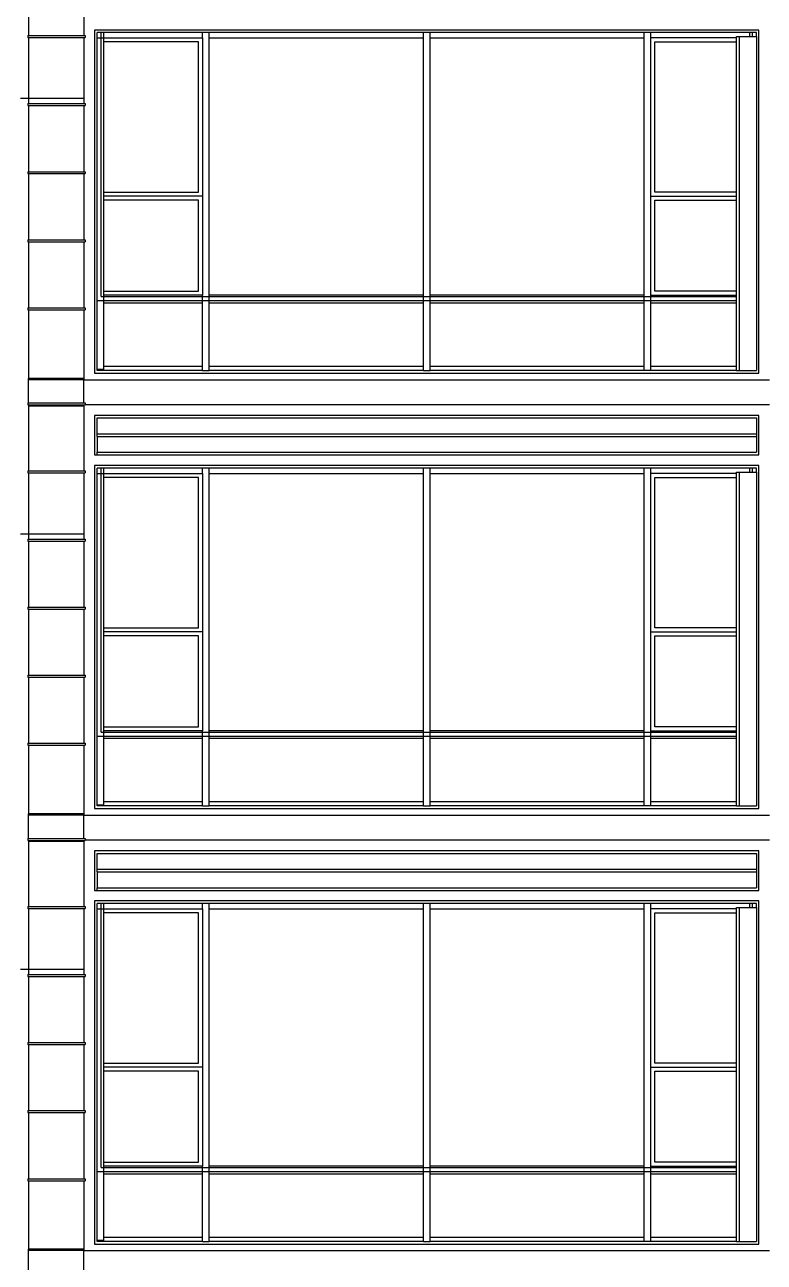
# Model space of a CAD drawing. Extents: x -311 to 61613, y 0 to 58400.
# Drawn here: x 47651 to 53260, y 13412 to 22790 of the extents above; entities that cross this region are included whole.
import ezdxf

# ---------------------------------------------------------------- set-up
doc = ezdxf.new("R2010")
doc.units = 0
doc.header["$LTSCALE"] = 1000
doc.header["$MEASUREMENT"] = 0
doc.layers.add('AD-AREA-OUTL', color=31, linetype='Continuous')

msp = doc.modelspace()

# ---------------------------------------------------------------- linework, layer by layer
at = {"layer": 'AD-AREA-OUTL', "color": 252}
for p, q in [((47679.7, 23200.1), (47679.7, 22708.4)), ((48099.9, 23200.1), (48099.9, 22708.4)), ((47674.4, 22708.4), (47679.7, 22708.4)), ((47674.4, 22708.4), (47674.4, 22693.4)), ((47679.7, 22708.4), (48099.9, 22708.4)), ((48099.9, 22708.4), (48109.8, 22708.4)), ((48109.8, 22708.4), (48109.8, 22693.4)), ((53219.8, 22750.1), (48180, 22750.1)), ((48180, 22750.1), (48180, 20150)), ((48199.7, 22690), (48199.7, 22730.1)), ((48229.7, 22730.1), (48199.7, 22730.1)), ((48249.8, 22730.1), (48229.7, 22730.1)), ((48229.7, 22690), (48229.7, 22730.1)), ((48249.8, 22690), (48249.8, 22730.1)), ((48999.8, 22730.1), (48249.8, 22730.1)), ((49049.9, 22730.1), (48999.8, 22730.1)), ((48999.8, 22690), (48999.8, 22730.1)), ((50674.8, 22730.1), (49049.9, 22730.1)), ((49049.9, 22690), (49049.9, 22730.1)), ((50724.9, 22730.1), (50674.8, 22730.1)), ((50674.8, 22690), (50674.8, 22730.1)), ((52349.8, 22730.1), (50724.9, 22730.1)), ((50724.9, 22690), (50724.9, 22730.1)), ((52349.8, 22690), (52349.8, 22730.1)), ((52399.9, 22730.1), (52349.8, 22730.1)), ((53149.9, 22730.1), (52399.9, 22730.1)), ((52399.9, 22690), (52399.9, 22730.1)), ((53049.7, 22690), (53049.7, 22700.1)), ((53049.7, 22700.1), (53069.8, 22700.1)), ((53069.8, 22700.1), (53149.9, 22700.1)), ((53069.8, 22700.1), (53069.8, 20170)), ((53170, 22730.1), (53149.9, 22730.1)), ((53149.9, 22700.1), (53149.9, 22730.1)), ((53149.9, 22700.1), (53170, 22700.1)), ((53200, 22730.1), (53170, 22730.1)), ((53170, 22700.1), (53170, 22730.1)), ((53170, 22700.1), (53200, 22700.1)), ((53200, 22700.1), (53200, 22730.1)), ((53200, 22700.1), (53200, 20170)), ((53219.8, 20150), (53219.8, 22750.1)), ((47674.4, 22693.4), (47679.7, 22693.4)), ((47679.7, 22693.4), (48099.9, 22693.4)), ((47679.7, 22693.4), (47679.7, 22230.1)), ((48099.9, 22693.4), (48109.8, 22693.4)), ((48099.9, 22693.4), (48099.9, 22230.1)), ((48199.7, 20700.1), (48199.7, 22690)), ((48199.7, 22690), (48229.7, 22690)), ((48229.7, 22690), (48249.8, 22690)), ((48229.7, 20730), (48229.7, 22690)), ((48249.8, 22660.1), (48249.8, 22690)), ((48249.8, 22690), (48999.8, 22690)), ((48249.8, 21520.1), (48249.8, 22660.1)), ((48969.8, 22660.1), (48249.8, 22660.1)), ((48969.8, 21520.1), (48969.8, 22660.1)), ((48999.8, 22690), (48999.8, 21490.1)), ((49049.9, 20740.1), (49049.9, 22690)), ((49049.9, 22690), (50674.8, 22690)), ((50674.8, 20740.1), (50674.8, 22690)), ((50724.9, 20740.1), (50724.9, 22690)), ((50724.9, 22690), (52349.8, 22690)), ((52349.8, 20740.1), (52349.8, 22690)), ((52399.9, 21490.1), (52399.9, 22690)), ((53049.7, 22690), (52399.9, 22690)), ((52429.9, 22660.1), (53049.7, 22660.1)), ((52429.9, 21520.1), (52429.9, 22660.1)), ((53049.7, 22660.1), (53049.7, 22690)), ((53049.7, 21520.1), (53049.7, 22660.1)), ((47679.7, 22230.1), (47619.7, 22230.1)), ((47679.7, 22230.1), (47679.7, 22192.6)), ((48099.9, 22230.1), (47679.7, 22230.1)), ((48099.9, 22230.1), (48099.9, 22192.6)), ((47674.4, 22192.6), (47679.7, 22192.6)), ((47674.4, 22192.6), (47674.4, 22177.6)), ((47674.4, 22177.6), (47679.7, 22177.6)), ((47679.7, 22192.6), (48099.9, 22192.6)), ((47679.7, 22177.6), (48099.9, 22177.6)), ((47679.7, 22177.6), (47679.7, 21676.7)), ((48099.9, 22192.6), (48109.8, 22192.6)), ((48099.9, 22177.6), (48109.8, 22177.6)), ((48099.9, 22177.6), (48099.9, 21676.7)), ((48109.8, 22192.6), (48109.8, 22177.6)), ((47674.4, 21676.7), (47679.7, 21676.7)), ((47674.4, 21676.7), (47674.4, 21661.7)), ((47679.7, 21676.7), (48099.9, 21676.7)), ((48099.9, 21676.7), (48109.8, 21676.7)), ((48109.8, 21676.7), (48109.8, 21661.7)), ((47674.4, 21661.7), (47679.7, 21661.7)), ((47679.7, 21661.7), (48099.9, 21661.7)), ((47679.7, 21661.7), (47679.7, 21160.9)), ((48099.9, 21661.7), (48109.8, 21661.7)), ((48099.9, 21661.7), (48099.9, 21160.9)), ((48249.8, 21490.1), (48249.8, 21520.1)), ((48249.8, 21520.1), (48969.8, 21520.1)), ((48249.8, 21460.1), (48249.8, 21490.1)), ((48999.8, 21490.1), (48249.8, 21490.1)), ((48999.8, 21490.1), (48999.8, 20740.1)), ((52399.9, 20740.1), (52399.9, 21490.1)), ((52399.9, 21490.1), (53049.7, 21490.1)), ((53049.7, 21520.1), (52429.9, 21520.1)), ((53049.7, 21490.1), (53049.7, 21520.1)), ((53049.7, 21460.1), (53049.7, 21490.1)), ((48249.8, 20770.1), (48249.8, 21460.1)), ((48969.8, 21460.1), (48249.8, 21460.1)), ((48969.8, 20770.1), (48969.8, 21460.1)), ((52429.9, 21460.1), (53049.7, 21460.1)), ((52429.9, 20770.1), (52429.9, 21460.1)), ((53049.7, 20770.1), (53049.7, 21460.1)), ((47674.4, 21160.9), (47679.7, 21160.9)), ((47674.4, 21160.9), (47674.4, 21145.9)), ((47674.4, 21145.9), (47679.7, 21145.9)), ((47679.7, 21160.9), (48099.9, 21160.9)), ((47679.7, 21145.9), (48099.9, 21145.9)), ((47679.7, 21145.9), (47679.7, 20645.1)), ((48099.9, 21160.9), (48109.8, 21160.9)), ((48099.9, 21145.9), (48109.8, 21145.9)), ((48099.9, 21145.9), (48099.9, 20645.1)), ((48109.8, 21160.9), (48109.8, 21145.9)), ((48229.7, 20730), (48249.8, 20730)), ((48249.8, 20740.1), (48249.8, 20770.1)), ((48249.8, 20770.1), (48969.8, 20770.1)), ((48249.8, 20730), (48249.8, 20740.1)), ((48999.8, 20740.1), (48249.8, 20740.1)), ((48249.8, 20700.1), (48249.8, 20730)), ((48249.8, 20730), (48999.8, 20730)), ((48999.8, 20730), (48999.8, 20740.1)), ((48999.8, 20700.1), (48999.8, 20730)), ((48999.8, 20730), (49049.9, 20730)), ((49049.9, 20730), (49049.9, 20740.1)), ((50674.8, 20740.1), (49049.9, 20740.1)), ((49049.9, 20700.1), (49049.9, 20730)), ((49049.9, 20730), (50674.8, 20730)), ((50674.8, 20730), (50674.8, 20740.1)), ((50674.8, 20700.1), (50674.8, 20730)), ((50674.8, 20730), (50724.9, 20730)), ((50724.9, 20730), (50724.9, 20740.1)), ((52349.8, 20740.1), (50724.9, 20740.1)), ((50724.9, 20730), (52349.8, 20730)), ((50724.9, 20700.1), (50724.9, 20730)), ((52349.8, 20730), (52349.8, 20740.1)), ((52349.8, 20730), (52399.9, 20730)), ((52349.8, 20700.1), (52349.8, 20730)), ((52399.9, 20730), (52399.9, 20740.1)), ((52399.9, 20740.1), (53049.7, 20740.1)), ((52399.9, 20730), (53049.7, 20730)), ((52399.9, 20700.1), (52399.9, 20730)), ((53049.7, 20770.1), (52429.9, 20770.1)), ((53049.7, 20740.1), (53049.7, 20770.1)), ((53049.7, 20730), (53049.7, 20740.1)), ((53049.7, 20700.1), (53049.7, 20730)), ((47674.4, 20645.1), (47679.7, 20645.1)), ((47674.4, 20645.1), (47674.4, 20630.1)), ((47679.7, 20645.1), (48099.9, 20645.1)), ((48099.9, 20645.1), (48109.8, 20645.1)), ((48109.8, 20645.1), (48109.8, 20630.1)), ((48199.7, 20176.4), (48199.7, 20700.1)), ((48199.7, 20700.1), (48249.8, 20700.1)), ((48249.8, 20680.1), (48249.8, 20700.1)), ((48249.8, 20700.1), (48999.8, 20700.1)), ((48249.8, 20200.1), (48249.8, 20680.1)), ((48999.8, 20680.1), (48249.8, 20680.1)), ((48999.8, 20680.1), (48999.8, 20700.1)), ((48999.8, 20700.1), (49049.9, 20700.1)), ((48999.8, 20200.1), (48999.8, 20680.1)), ((49049.9, 20680.1), (49049.9, 20700.1)), ((49049.9, 20700.1), (50674.8, 20700.1)), ((49049.9, 20200.1), (49049.9, 20680.1)), ((50674.8, 20680.1), (49049.9, 20680.1)), ((50674.8, 20680.1), (50674.8, 20700.1)), ((50674.8, 20700.1), (50724.9, 20700.1)), ((50674.8, 20200.1), (50674.8, 20680.1)), ((50724.9, 20700.1), (52349.8, 20700.1)), ((50724.9, 20680.1), (50724.9, 20700.1)), ((50724.9, 20200.1), (50724.9, 20680.1)), ((52349.8, 20680.1), (50724.9, 20680.1)), ((52349.8, 20700.1), (52399.9, 20700.1)), ((52349.8, 20680.1), (52349.8, 20700.1)), ((52349.8, 20200.1), (52349.8, 20680.1)), ((52399.9, 20700.1), (53049.7, 20700.1)), ((52399.9, 20680.1), (52399.9, 20700.1)), ((52399.9, 20200.1), (52399.9, 20680.1)), ((53049.7, 20680.1), (52399.9, 20680.1)), ((53049.7, 20680.1), (53049.7, 20700.1)), ((53049.7, 20200.1), (53049.7, 20680.1)), ((47674.4, 20630.1), (47679.7, 20630.1)), ((47679.7, 20630.1), (48099.9, 20630.1)), ((47679.7, 20630.1), (47679.7, 20110)), ((48099.9, 20630.1), (48109.8, 20630.1)), ((48099.9, 20630.1), (48099.9, 20110)), ((48199.7, 20170), (48199.7, 20176.4)), ((48249.8, 20176.4), (48199.7, 20176.4)), ((48249.8, 20170), (48199.7, 20170)), ((48249.8, 20176.4), (48249.8, 20200.1)), ((48999.8, 20200.1), (48249.8, 20200.1)), ((48249.8, 20170), (48249.8, 20176.4)), ((48999.8, 20170), (48249.8, 20170)), ((48999.8, 20170), (48999.8, 20200.1)), ((48999.8, 20170), (49049.9, 20170)), ((49049.9, 20170), (49049.9, 20200.1)), ((50674.8, 20200.1), (49049.9, 20200.1)), ((50674.8, 20170), (49049.9, 20170)), ((50674.8, 20170), (50674.8, 20200.1)), ((50674.8, 20170), (50724.9, 20170)), ((50724.9, 20170), (50724.9, 20200.1)), ((52349.8, 20200.1), (50724.9, 20200.1)), ((52349.8, 20170), (50724.9, 20170)), ((52349.8, 20170), (52349.8, 20200.1)), ((52399.9, 20170), (52349.8, 20170)), ((52399.9, 20170), (52399.9, 20200.1)), ((53049.7, 20200.1), (52399.9, 20200.1)), ((53049.7, 20170), (52399.9, 20170)), ((53049.7, 20170), (53049.7, 20200.1)), ((53049.7, 20170), (53069.8, 20170)), ((53069.8, 20170), (53200, 20170)), ((48090, 20110), (47679.7, 20110)), ((47679.7, 20100.1), (47679.7, 20110)), ((48090, 20100.1), (47679.7, 20100.1)), ((47679.7, 19924.2), (47679.7, 20100.1)), ((48099.9, 20110), (48090, 20110)), ((48090, 20100.1), (48090, 20110)), ((48099.9, 20100.1), (48090, 20100.1)), ((48099.9, 20110), (48099.9, 20100.1)), ((48099.9, 20100.1), (53299.8, 20100.1)), ((48099.9, 19924.2), (48099.9, 20100.1)), ((48180, 20150), (53219.8, 20150)), ((47674.4, 19924.2), (47679.7, 19924.2)), ((47674.4, 19924.2), (47674.4, 19909.2)), ((47674.4, 19909.2), (47679.7, 19909.2)), ((47679.7, 19924.2), (48099.9, 19924.2)), ((47679.7, 19909.2), (48090, 19909.2)), ((47679.7, 19909.2), (47679.7, 19900.1)), ((47679.7, 19900.1), (47679.7, 19408.4)), ((48090, 19900.1), (47679.7, 19900.1)), ((48090, 19909.2), (48090, 19900.1)), ((48090, 19909.2), (48099.9, 19909.2)), ((48099.9, 19900.1), (48090, 19900.1)), ((48099.9, 19924.2), (48109.8, 19924.2)), ((48099.9, 19909.2), (48109.8, 19909.2)), ((48099.9, 19900.1), (48099.9, 19909.2)), ((48099.9, 19900.1), (48099.9, 19408.4)), ((48109.8, 19924.2), (48109.8, 19910)), ((48109.8, 19910), (48109.8, 19909.2)), ((53299.8, 19910), (48109.8, 19910)), ((48180, 19830), (48180, 19530)), ((53219.8, 19830), (48180, 19830)), ((48199.7, 19690.1), (48199.7, 19810.1)), ((48199.7, 19810.1), (53200, 19810.1)), ((53200, 19810.1), (53200, 19690.1)), ((53219.8, 19530), (53219.8, 19830)), ((48199.7, 19670.1), (48199.7, 19690.1)), ((48199.7, 19690.1), (53200, 19690.1)), ((48199.7, 19670.1), (48199.7, 19550)), ((48199.7, 19670.1), (53200, 19670.1)), ((53200, 19690.1), (53200, 19670.1)), ((53200, 19670.1), (53200, 19550)), ((48180, 19530), (48199.7, 19530)), ((48199.7, 19550), (53200, 19550)), ((48199.7, 19530), (48199.7, 19550)), ((48199.7, 19530), (53219.8, 19530)), ((53219.8, 19450.1), (48180, 19450.1)), ((48180, 19450.1), (48180, 16850)), ((48199.7, 19390.1), (48199.7, 19430.1)), ((48229.7, 19430.1), (48199.7, 19430.1)), ((48249.8, 19430.1), (48229.7, 19430.1)), ((48229.7, 19390.1), (48229.7, 19430.1)), ((48249.8, 19390.1), (48249.8, 19430.1)), ((48999.8, 19430.1), (48249.8, 19430.1)), ((49049.9, 19430.1), (48999.8, 19430.1)), ((48999.8, 19390.1), (48999.8, 19430.1)), ((50674.8, 19430.1), (49049.9, 19430.1)), ((49049.9, 19390.1), (49049.9, 19430.1)), ((50724.9, 19430.1), (50674.8, 19430.1)), ((50674.8, 19390.1), (50674.8, 19430.1)), ((52349.8, 19430.1), (50724.9, 19430.1)), ((50724.9, 19390.1), (50724.9, 19430.1)), ((52349.8, 19390.1), (52349.8, 19430.1)), ((52399.9, 19430.1), (52349.8, 19430.1)), ((53149.9, 19430.1), (52399.9, 19430.1)), ((52399.9, 19390.1), (52399.9, 19430.1)), ((53170, 19430.1), (53149.9, 19430.1)), ((53149.9, 19400), (53149.9, 19430.1)), ((53200, 19430.1), (53170, 19430.1)), ((53170, 19400), (53170, 19430.1)), ((53200, 19400), (53200, 19430.1)), ((53219.8, 16850), (53219.8, 19450.1)), ((47674.4, 19408.4), (47679.7, 19408.4)), ((47674.4, 19408.4), (47674.4, 19393.4)), ((47674.4, 19393.4), (47679.7, 19393.4)), ((47679.7, 19408.4), (48099.9, 19408.4)), ((47679.7, 19393.4), (48099.9, 19393.4)), ((47679.7, 19393.4), (47679.7, 18930.1)), ((48099.9, 19408.4), (48109.8, 19408.4)), ((48099.9, 19393.4), (48109.8, 19393.4)), ((48099.9, 19393.4), (48099.9, 18930.1)), ((48109.8, 19408.4), (48109.8, 19393.4)), ((48199.7, 17400.1), (48199.7, 19390.1)), ((48199.7, 19390.1), (48229.7, 19390.1)), ((48229.7, 19390.1), (48249.8, 19390.1)), ((48229.7, 17430), (48229.7, 19390.1)), ((48249.8, 19360.1), (48249.8, 19390.1)), ((48249.8, 19390.1), (48999.8, 19390.1)), ((48249.8, 18220.1), (48249.8, 19360.1)), ((48969.8, 19360.1), (48249.8, 19360.1)), ((48969.8, 18220.1), (48969.8, 19360.1)), ((48999.8, 19390.1), (48999.8, 18190)), ((49049.9, 17440), (49049.9, 19390.1)), ((49049.9, 19390.1), (50674.8, 19390.1)), ((50674.8, 17440), (50674.8, 19390.1)), ((50724.9, 17440), (50724.9, 19390.1)), ((50724.9, 19390.1), (52349.8, 19390.1)), ((52349.8, 17440), (52349.8, 19390.1)), ((52399.9, 18190), (52399.9, 19390.1)), ((53049.7, 19390.1), (52399.9, 19390.1)), ((52429.9, 19360.1), (53049.7, 19360.1)), ((52429.9, 18220.1), (52429.9, 19360.1)), ((53049.7, 19390.1), (53049.7, 19400)), ((53049.7, 19400), (53069.8, 19400)), ((53049.7, 19360.1), (53049.7, 19390.1)), ((53049.7, 18220.1), (53049.7, 19360.1)), ((53069.8, 19400), (53149.9, 19400)), ((53069.8, 19400), (53069.8, 16870)), ((53149.9, 19400), (53170, 19400)), ((53170, 19400), (53200, 19400)), ((53200, 19400), (53200, 16870)), ((47679.7, 18930.1), (47619.7, 18930.1)), ((47674.4, 18892.6), (47679.7, 18892.6)), ((47674.4, 18892.6), (47674.4, 18877.5)), ((47674.4, 18877.5), (47679.7, 18877.5)), ((47679.7, 18930.1), (47679.7, 18892.6)), ((48099.9, 18930.1), (47679.7, 18930.1)), ((47679.7, 18892.6), (48099.9, 18892.6)), ((47679.7, 18877.5), (48099.9, 18877.5)), ((47679.7, 18877.5), (47679.7, 18376.7)), ((48099.9, 18930.1), (48099.9, 18892.6)), ((48099.9, 18892.6), (48109.8, 18892.6)), ((48099.9, 18877.5), (48109.8, 18877.5)), ((48099.9, 18877.5), (48099.9, 18376.7)), ((48109.8, 18892.6), (48109.8, 18877.5)), ((47674.4, 18376.7), (47679.7, 18376.7)), ((47674.4, 18376.7), (47674.4, 18361.7)), ((47674.4, 18361.7), (47679.7, 18361.7)), ((47679.7, 18376.7), (48099.9, 18376.7)), ((47679.7, 18361.7), (48099.9, 18361.7)), ((47679.7, 18361.7), (47679.7, 17860.9)), ((48099.9, 18376.7), (48109.8, 18376.7)), ((48099.9, 18361.7), (48109.8, 18361.7)), ((48099.9, 18361.7), (48099.9, 17860.9)), ((48109.8, 18376.7), (48109.8, 18361.7)), ((48249.8, 18190), (48249.8, 18220.1)), ((48249.8, 18220.1), (48969.8, 18220.1)), ((53049.7, 18220.1), (52429.9, 18220.1)), ((53049.7, 18190), (53049.7, 18220.1)), ((48249.8, 18160.1), (48249.8, 18190)), ((48999.8, 18190), (48249.8, 18190)), ((48249.8, 17470.1), (48249.8, 18160.1)), ((48969.8, 18160.1), (48249.8, 18160.1)), ((48969.8, 17470.1), (48969.8, 18160.1)), ((48999.8, 18190), (48999.8, 17440)), ((52399.9, 17440), (52399.9, 18190)), ((52399.9, 18190), (53049.7, 18190)), ((52429.9, 18160.1), (53049.7, 18160.1)), ((52429.9, 17470.1), (52429.9, 18160.1)), ((53049.7, 18160.1), (53049.7, 18190)), ((53049.7, 17470.1), (53049.7, 18160.1)), ((47674.4, 17860.9), (47679.7, 17860.9)), ((47674.4, 17860.9), (47674.4, 17845.9)), ((47674.4, 17845.9), (47679.7, 17845.9)), ((47679.7, 17860.9), (48099.9, 17860.9)), ((47679.7, 17845.9), (48099.9, 17845.9)), ((47679.7, 17845.9), (47679.7, 17345)), ((48099.9, 17860.9), (48109.8, 17860.9)), ((48099.9, 17845.9), (48109.8, 17845.9)), ((48099.9, 17845.9), (48099.9, 17345)), ((48109.8, 17860.9), (48109.8, 17845.9)), ((48249.8, 17440), (48249.8, 17470.1)), ((48249.8, 17470.1), (48969.8, 17470.1)), ((53049.7, 17470.1), (52429.9, 17470.1)), ((53049.7, 17440), (53049.7, 17470.1)), ((48199.7, 16876.4), (48199.7, 17400.1)), ((48199.7, 17400.1), (48249.8, 17400.1)), ((48229.7, 17430), (48249.8, 17430)), ((48249.8, 17430), (48249.8, 17440)), ((48999.8, 17440), (48249.8, 17440)), ((48249.8, 17400.1), (48249.8, 17430)), ((48249.8, 17430), (48999.8, 17430)), ((48249.8, 17380.1), (48249.8, 17400.1)), ((48249.8, 17400.1), (48999.8, 17400.1)), ((48249.8, 16900), (48249.8, 17380.1)), ((48999.8, 17380.1), (48249.8, 17380.1)), ((48999.8, 17430), (48999.8, 17440)), ((48999.8, 17400.1), (48999.8, 17430)), ((48999.8, 17430), (49049.9, 17430)), ((48999.8, 17380.1), (48999.8, 17400.1)), ((48999.8, 17400.1), (49049.9, 17400.1)), ((48999.8, 16900), (48999.8, 17380.1)), ((49049.9, 17430), (49049.9, 17440)), ((50674.8, 17440), (49049.9, 17440)), ((49049.9, 17400.1), (49049.9, 17430)), ((49049.9, 17430), (50674.8, 17430)), ((49049.9, 17380.1), (49049.9, 17400.1)), ((49049.9, 17400.1), (50674.8, 17400.1)), ((49049.9, 16900), (49049.9, 17380.1)), ((50674.8, 17380.1), (49049.9, 17380.1)), ((50674.8, 17430), (50674.8, 17440)), ((50674.8, 17400.1), (50674.8, 17430)), ((50674.8, 17430), (50724.9, 17430)), ((50674.8, 17380.1), (50674.8, 17400.1)), ((50674.8, 17400.1), (50724.9, 17400.1)), ((50674.8, 16900), (50674.8, 17380.1)), ((50724.9, 17430), (50724.9, 17440)), ((52349.8, 17440), (50724.9, 17440)), ((50724.9, 17430), (52349.8, 17430)), ((50724.9, 17400.1), (50724.9, 17430)), ((50724.9, 17400.1), (52349.8, 17400.1)), ((50724.9, 17380.1), (50724.9, 17400.1)), ((50724.9, 16900), (50724.9, 17380.1)), ((52349.8, 17380.1), (50724.9, 17380.1)), ((52349.8, 17430), (52349.8, 17440)), ((52349.8, 17430), (52399.9, 17430)), ((52349.8, 17400.1), (52349.8, 17430)), ((52349.8, 17400.1), (52399.9, 17400.1)), ((52349.8, 17380.1), (52349.8, 17400.1)), ((52349.8, 16900), (52349.8, 17380.1)), ((52399.9, 17430), (52399.9, 17440)), ((52399.9, 17440), (53049.7, 17440)), ((52399.9, 17430), (53049.7, 17430)), ((52399.9, 17400.1), (52399.9, 17430)), ((52399.9, 17400.1), (53049.7, 17400.1)), ((52399.9, 17380.1), (52399.9, 17400.1)), ((52399.9, 16900), (52399.9, 17380.1)), ((53049.7, 17380.1), (52399.9, 17380.1)), ((53049.7, 17430), (53049.7, 17440)), ((53049.7, 17400.1), (53049.7, 17430)), ((53049.7, 17380.1), (53049.7, 17400.1)), ((53049.7, 16900), (53049.7, 17380.1)), ((47674.4, 17345), (47679.7, 17345)), ((47674.4, 17345), (47674.4, 17330)), ((47674.4, 17330), (47679.7, 17330)), ((47679.7, 17345), (48099.9, 17345)), ((47679.7, 17330), (48099.9, 17330)), ((47679.7, 17330), (47679.7, 16810)), ((48099.9, 17345), (48109.8, 17345)), ((48099.9, 17330), (48109.8, 17330)), ((48099.9, 17330), (48099.9, 16810)), ((48109.8, 17345), (48109.8, 17330)), ((48249.8, 16876.4), (48249.8, 16900)), ((48999.8, 16900), (48249.8, 16900)), ((48999.8, 16870), (48999.8, 16900)), ((49049.9, 16870), (49049.9, 16900)), ((50674.8, 16900), (49049.9, 16900)), ((50674.8, 16870), (50674.8, 16900)), ((50724.9, 16870), (50724.9, 16900)), ((52349.8, 16900), (50724.9, 16900)), ((52349.8, 16870), (52349.8, 16900)), ((52399.9, 16870), (52399.9, 16900)), ((53049.7, 16900), (52399.9, 16900)), ((53049.7, 16870), (53049.7, 16900)), ((48090, 16810), (47679.7, 16810)), ((47679.7, 16800.1), (47679.7, 16810)), ((48090, 16800.1), (47679.7, 16800.1)), ((47679.7, 16624.2), (47679.7, 16800.1)), ((48099.9, 16810), (48090, 16810)), ((48090, 16800.1), (48090, 16810)), ((48099.9, 16800.1), (48090, 16800.1)), ((48099.9, 16810), (48099.9, 16800.1)), ((48099.9, 16800.1), (53299.8, 16800.1)), ((48099.9, 16624.2), (48099.9, 16800.1)), ((48180, 16850), (53219.8, 16850)), ((48199.7, 16870), (48199.7, 16876.4)), ((48249.8, 16876.4), (48199.7, 16876.4)), ((48249.8, 16870), (48199.7, 16870)), ((48249.8, 16870), (48249.8, 16876.4)), ((48999.8, 16870), (48249.8, 16870)), ((48999.8, 16870), (49049.9, 16870)), ((50674.8, 16870), (49049.9, 16870)), ((50674.8, 16870), (50724.9, 16870)), ((52349.8, 16870), (50724.9, 16870)), ((52399.9, 16870), (52349.8, 16870)), ((53049.7, 16870), (52399.9, 16870)), ((53049.7, 16870), (53069.8, 16870)), ((53069.8, 16870), (53200, 16870)), ((47674.4, 16624.2), (47679.7, 16624.2)), ((47674.4, 16624.2), (47674.4, 16609.2)), ((47674.4, 16609.2), (47679.7, 16609.2)), ((47679.7, 16624.2), (48099.9, 16624.2)), ((47679.7, 16609.2), (48090, 16609.2)), ((47679.7, 16609.2), (47679.7, 16600)), ((47679.7, 16600), (47679.7, 16108.4)), ((48090, 16600), (47679.7, 16600)), ((48090, 16609.2), (48090, 16600)), ((48090, 16609.2), (48099.9, 16609.2)), ((48099.9, 16600), (48090, 16600)), ((48099.9, 16624.2), (48109.8, 16624.2)), ((48099.9, 16609.2), (48109.8, 16609.2)), ((48099.9, 16600), (48099.9, 16609.2)), ((48099.9, 16600), (48099.9, 16108.4)), ((48109.8, 16624.2), (48109.8, 16610.1)), ((48109.8, 16610.1), (48109.8, 16609.2)), ((53299.8, 16610.1), (48109.8, 16610.1)), ((48180, 16530), (48180, 16230)), ((53219.8, 16530), (48180, 16530)), ((48199.7, 16390.1), (48199.7, 16510)), ((48199.7, 16510), (53200, 16510)), ((53200, 16510), (53200, 16390.1)), ((53219.8, 16230), (53219.8, 16530)), ((48199.7, 16370.1), (48199.7, 16390.1)), ((48199.7, 16390.1), (53200, 16390.1)), ((48199.7, 16370.1), (48199.7, 16250)), ((48199.7, 16370.1), (53200, 16370.1)), ((53200, 16390.1), (53200, 16370.1)), ((53200, 16370.1), (53200, 16250)), ((48180, 16230), (48199.7, 16230)), ((48199.7, 16250), (53200, 16250)), ((48199.7, 16230), (48199.7, 16250)), ((48199.7, 16230), (53219.8, 16230)), ((53219.8, 16150), (48180, 16150)), ((48180, 16150), (48180, 13550)), ((53219.8, 13550), (53219.8, 16150)), ((47674.4, 16108.4), (47679.7, 16108.4)), ((47674.4, 16108.4), (47674.4, 16093.4)), ((47674.4, 16093.4), (47679.7, 16093.4)), ((47679.7, 16108.4), (48099.9, 16108.4)), ((47679.7, 16093.4), (48099.9, 16093.4)), ((47679.7, 16093.4), (47679.7, 15630)), ((48099.9, 16108.4), (48109.8, 16108.4)), ((48099.9, 16093.4), (48109.8, 16093.4)), ((48099.9, 16093.4), (48099.9, 15630)), ((48109.8, 16108.4), (48109.8, 16093.4)), ((48199.7, 16090.1), (48199.7, 16130)), ((48229.7, 16130), (48199.7, 16130)), ((48199.7, 14100), (48199.7, 16090.1)), ((48199.7, 16090.1), (48229.7, 16090.1)), ((48249.8, 16130), (48229.7, 16130)), ((48229.7, 16090.1), (48229.7, 16130)), ((48229.7, 16090.1), (48249.8, 16090.1)), ((48229.7, 14130.1), (48229.7, 16090.1)), ((48249.8, 16090.1), (48249.8, 16130)), ((48999.8, 16130), (48249.8, 16130)), ((48249.8, 16060), (48249.8, 16090.1)), ((48249.8, 16090.1), (48999.8, 16090.1)), ((48249.8, 14920), (48249.8, 16060)), ((48969.8, 16060), (48249.8, 16060)), ((48969.8, 14920), (48969.8, 16060)), ((49049.9, 16130), (48999.8, 16130)), ((48999.8, 16090.1), (48999.8, 16130)), ((48999.8, 16090.1), (48999.8, 14890)), ((50674.8, 16130.1), (49049.9, 16130)), ((49049.9, 16090.1), (49049.9, 16130)), ((49049.9, 14140), (49049.9, 16090.1)), ((49049.9, 16090.1), (50674.8, 16090.1)), ((50724.9, 16130.1), (50674.8, 16130.1)), ((50674.8, 16090.1), (50674.8, 16130.1)), ((50674.8, 14140), (50674.8, 16090.1)), ((52349.8, 16130.1), (50724.9, 16130.1)), ((50724.9, 16090.1), (50724.9, 16130.1)), ((50724.9, 14140), (50724.9, 16090.1)), ((50724.9, 16090.1), (52349.8, 16090.1)), ((52349.8, 16090.1), (52349.8, 16130.1)), ((52399.9, 16130.1), (52349.8, 16130.1)), ((52349.8, 14140), (52349.8, 16090.1)), ((53149.9, 16130.1), (52399.9, 16130.1)), ((52399.9, 16090.1), (52399.9, 16130.1)), ((52399.9, 14890), (52399.9, 16090.1)), ((53049.7, 16090.1), (52399.9, 16090.1)), ((52429.9, 16060), (53049.7, 16060)), ((52429.9, 14920), (52429.9, 16060)), ((53049.7, 16090.1), (53049.7, 16100)), ((53049.7, 16100), (53069.8, 16100)), ((53049.7, 16060), (53049.7, 16090.1)), ((53049.7, 14920), (53049.7, 16060)), ((53069.8, 16100), (53149.9, 16100)), ((53069.8, 16100), (53069.8, 13570.1)), ((53170, 16130.1), (53149.9, 16130.1)), ((53149.9, 16100), (53149.9, 16130.1)), ((53149.9, 16100), (53170, 16100)), ((53200, 16130.1), (53170, 16130.1)), ((53170, 16100), (53170, 16130.1)), ((53170, 16100), (53200, 16100)), ((53200, 16100), (53200, 16130.1)), ((53200, 16100), (53200, 13570.1)), ((47679.7, 15630), (47619.7, 15630)), ((47674.4, 15592.5), (47679.7, 15592.5)), ((47674.4, 15592.5), (47674.4, 15577.5)), ((47674.4, 15577.5), (47679.7, 15577.5)), ((47679.7, 15630), (47679.7, 15592.5)), ((48099.9, 15630), (47679.7, 15630)), ((47679.7, 15592.5), (48099.9, 15592.5)), ((47679.7, 15577.5), (48099.9, 15577.5)), ((47679.7, 15577.5), (47679.7, 15076.7)), ((48099.9, 15630), (48099.9, 15592.5)), ((48099.9, 15592.5), (48109.8, 15592.5)), ((48099.9, 15577.5), (48109.8, 15577.5)), ((48099.9, 15577.5), (48099.9, 15076.7)), ((48109.8, 15592.5), (48109.8, 15577.5)), ((47674.4, 15076.7), (47679.7, 15076.7)), ((47674.4, 15076.7), (47674.4, 15061.7)), ((47674.4, 15061.7), (47679.7, 15061.7)), ((47679.7, 15076.7), (48099.9, 15076.7)), ((47679.7, 15061.7), (48099.9, 15061.7)), ((47679.7, 15061.7), (47679.7, 14560.9)), ((48099.9, 15076.7), (48109.8, 15076.7)), ((48099.9, 15061.7), (48109.8, 15061.7)), ((48099.9, 15061.7), (48099.9, 14560.9)), ((48109.8, 15076.7), (48109.8, 15061.7)), ((48249.8, 14890), (48249.8, 14920)), ((48249.8, 14920), (48969.8, 14920)), ((53049.7, 14920), (52429.9, 14920)), ((53049.7, 14890), (53049.7, 14920)), ((48249.8, 14860.1), (48249.8, 14890)), ((48999.8, 14890), (48249.8, 14890)), ((48249.8, 14170.1), (48249.8, 14860.1)), ((48969.8, 14860.1), (48249.8, 14860.1)), ((48969.8, 14170.1), (48969.8, 14860.1)), ((48999.8, 14890), (48999.8, 14140)), ((52399.9, 14140), (52399.9, 14890)), ((52399.9, 14890), (53049.7, 14890)), ((52429.9, 14860.1), (53049.7, 14860.1)), ((52429.9, 14170.1), (52429.9, 14860.1)), ((53049.7, 14860.1), (53049.7, 14890)), ((53049.7, 14170.1), (53049.7, 14860.1)), ((47674.4, 14560.9), (47679.7, 14560.9)), ((47674.4, 14560.9), (47674.4, 14545.9)), ((47674.4, 14545.9), (47679.7, 14545.9)), ((47679.7, 14560.9), (48099.9, 14560.9)), ((47679.7, 14545.9), (48099.9, 14545.9)), ((47679.7, 14545.9), (47679.7, 14045)), ((48099.9, 14560.9), (48109.8, 14560.9)), ((48099.9, 14545.9), (48109.8, 14545.9)), ((48099.9, 14545.9), (48099.9, 14045)), ((48109.8, 14560.9), (48109.8, 14545.9)), ((48249.8, 14140), (48249.8, 14170.1)), ((48249.8, 14170.1), (48969.8, 14170.1)), ((53049.7, 14170.1), (52429.9, 14170.1)), ((53049.7, 14140), (53049.7, 14170.1)), ((48199.7, 13576.3), (48199.7, 14100)), ((48199.7, 14100), (48249.8, 14100)), ((48229.7, 14130.1), (48249.8, 14130.1)), ((48249.8, 14130.1), (48249.8, 14140)), ((48999.8, 14140), (48249.8, 14140)), ((48249.8, 14100), (48249.8, 14130.1)), ((48249.8, 14130.1), (48999.8, 14130.1)), ((48249.8, 14080), (48249.8, 14100)), ((48249.8, 14100), (48999.8, 14100)), ((48249.8, 13600), (48249.8, 14080)), ((48999.8, 14080), (48249.8, 14080)), ((48999.8, 14130.1), (48999.8, 14140)), ((48999.8, 14100), (48999.8, 14130.1)), ((48999.8, 14130.1), (49049.9, 14130.1)), ((48999.8, 14080), (48999.8, 14100)), ((48999.8, 14100), (49049.9, 14100)), ((48999.8, 13600), (48999.8, 14080)), ((49049.9, 14130.1), (49049.9, 14140)), ((50674.8, 14140), (49049.9, 14140)), ((49049.9, 14100), (49049.9, 14130.1)), ((49049.9, 14130.1), (50674.8, 14130.1)), ((49049.9, 14080), (49049.9, 14100)), ((49049.9, 14100), (50674.8, 14100)), ((49049.9, 13600), (49049.9, 14080)), ((50674.8, 14080), (49049.9, 14080)), ((50674.8, 14130.1), (50674.8, 14140)), ((50674.8, 14100), (50674.8, 14130.1)), ((50674.8, 14130.1), (50724.9, 14130.1)), ((50674.8, 14080), (50674.8, 14100)), ((50674.8, 14100), (50724.9, 14100)), ((50674.8, 13600), (50674.8, 14080)), ((50724.9, 14130.1), (50724.9, 14140)), ((52349.8, 14140), (50724.9, 14140)), ((50724.9, 14130.1), (52349.8, 14130.1)), ((50724.9, 14100), (50724.9, 14130.1)), ((50724.9, 14100), (52349.8, 14100)), ((50724.9, 14080), (50724.9, 14100)), ((50724.9, 13600), (50724.9, 14080)), ((52349.8, 14080), (50724.9, 14080)), ((52349.8, 14130.1), (52349.8, 14140)), ((52349.8, 14130.1), (52399.9, 14130.1)), ((52349.8, 14100), (52349.8, 14130.1)), ((52349.8, 14100), (52399.9, 14100)), ((52349.8, 14080), (52349.8, 14100)), ((52349.8, 13600), (52349.8, 14080)), ((52399.9, 14130.1), (52399.9, 14140)), ((52399.9, 14140), (53049.7, 14140)), ((52399.9, 14130.1), (53049.7, 14130.1)), ((52399.9, 14100), (52399.9, 14130.1)), ((52399.9, 14100), (53049.7, 14100)), ((52399.9, 14080), (52399.9, 14100)), ((52399.9, 13600), (52399.9, 14080)), ((53049.7, 14080), (52399.9, 14080)), ((53049.7, 14130.1), (53049.7, 14140)), ((53049.7, 14100), (53049.7, 14130.1)), ((53049.7, 14080), (53049.7, 14100)), ((53049.7, 13600), (53049.7, 14080)), ((47674.4, 14045), (47679.7, 14045)), ((47674.4, 14045), (47674.4, 14030)), ((47674.4, 14030), (47679.7, 14030)), ((47679.7, 14045), (48099.9, 14045)), ((47679.7, 14030), (48099.9, 14030)), ((47679.7, 14030), (47679.7, 13510)), ((48099.9, 14045), (48109.8, 14045)), ((48099.9, 14030), (48109.8, 14030)), ((48099.9, 14030), (48099.9, 13510)), ((48109.8, 14045), (48109.8, 14030)), ((48249.8, 13576.3), (48249.8, 13600)), ((48999.8, 13600), (48249.8, 13600)), ((48999.8, 13570.1), (48999.8, 13600)), ((49049.9, 13570.1), (49049.9, 13600)), ((50674.8, 13600), (49049.9, 13600)), ((50674.8, 13570.1), (50674.8, 13600)), ((50724.9, 13570.1), (50724.9, 13600)), ((52349.8, 13600), (50724.9, 13600)), ((52349.8, 13570.1), (52349.8, 13600)), ((52399.9, 13570.1), (52399.9, 13600)), ((53049.7, 13600), (52399.9, 13600)), ((53049.7, 13570.1), (53049.7, 13600)), ((48090, 13510), (47679.7, 13510)), ((47679.7, 13500), (47679.7, 13510)), ((48099.9, 13510), (48090, 13510)), ((48090, 13500), (48090, 13510)), ((48099.9, 13510), (48099.9, 13500)), ((48180, 13550), (53219.8, 13550)), ((48199.7, 13570.1), (48199.7, 13576.3)), ((48249.8, 13576.3), (48199.7, 13576.3)), ((48249.8, 13570.1), (48199.7, 13570.1)), ((48249.8, 13570.1), (48249.8, 13576.3)), ((48999.8, 13570.1), (48249.8, 13570.1)), ((48999.8, 13570.1), (49049.9, 13570.1)), ((50674.8, 13570.1), (49049.9, 13570.1)), ((50674.8, 13570.1), (50724.9, 13570.1)), ((52349.8, 13570.1), (50724.9, 13570.1)), ((52399.9, 13570.1), (52349.8, 13570.1)), ((53049.7, 13570.1), (52399.9, 13570.1)), ((53049.7, 13570.1), (53069.8, 13570.1)), ((53069.8, 13570.1), (53200, 13570.1)), ((48090, 13500), (47679.7, 13500)), ((47679.7, 13324.2), (47679.7, 13500)), ((48099.9, 13500), (48090, 13500)), ((48099.9, 13500), (53299.8, 13500)), ((48099.9, 13324.2), (48099.9, 13500))]:
    msp.add_line(p, q, dxfattribs=at)

doc.saveas('drawing.dxf')
